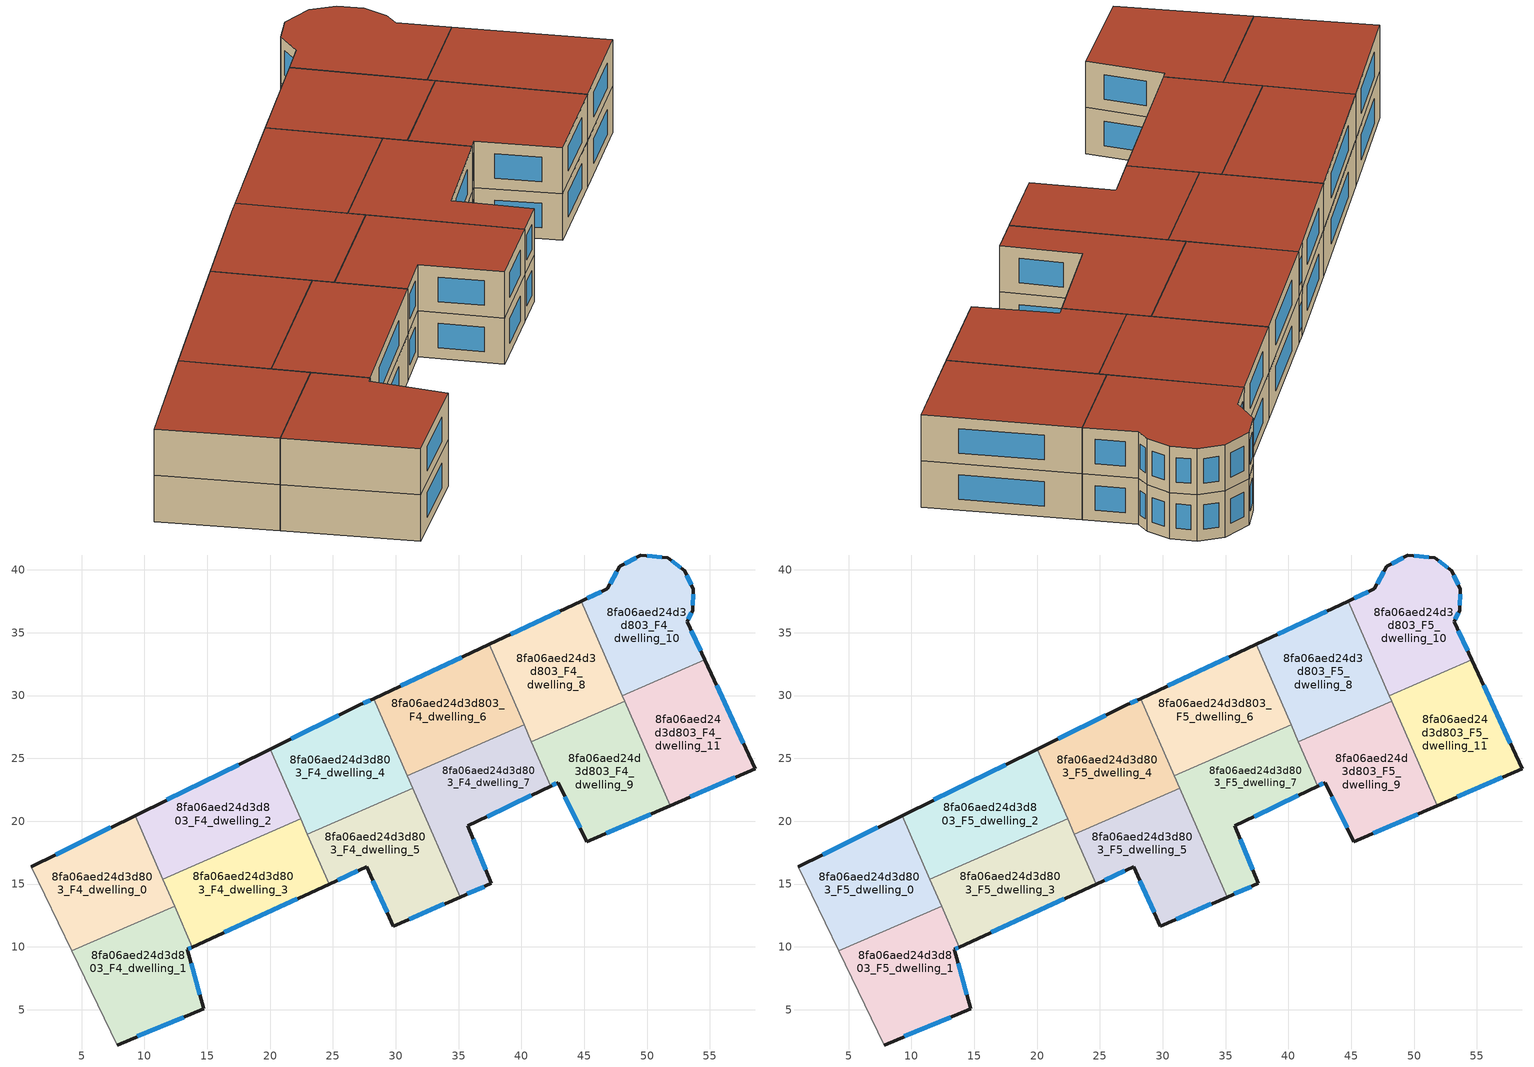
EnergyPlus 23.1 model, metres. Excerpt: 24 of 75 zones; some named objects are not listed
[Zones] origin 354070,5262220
8fa06aed24d3d803_F4_dwelling_0
 floor to 8fa06aed24d3d803_F3_dwelling_0 (EU_floor_Construction): 9.25,20.45 12.4,13.23 4.23,9.67 1,16.39 z12
 wall outside (EU_wall_Construction): 9.25,20.45 1,16.39 z12:15
 wall to 8fa06aed24d3d803_F4_dwelling_1 (EU_wall_Construction): 4.23,9.67 12.4,13.23 z12:15
 wall adiabatic (EU_wall_Construction): 1,16.39 4.23,9.67 z12:15
 wall to 8fa06aed24d3d803_F4_dwelling_2 (EU_wall_Construction): 11.45,15.4 9.25,20.45 z12:15
 wall to 8fa06aed24d3d803_F4_dwelling_3 (EU_wall_Construction): 12.4,13.23 11.45,15.4 z12:15
 window (EU_Window_Construction): 7.32,19.5 2.94,17.35 z12.7:14.3
8fa06aed24d3d803_F4_dwelling_1
 floor to 8fa06aed24d3d803_F3_dwelling_1 (EU_floor_Construction): 12.4,13.23 13.81,9.98 13.41,9.79 14.74,5.09 7.83,2.19 4.23,9.67 z12
 wall outside (EU_wall_Construction): 7.83,2.19 14.74,5.09 13.41,9.79 13.81,9.98 z12:15
 wall adiabatic (EU_wall_Construction): 4.23,9.67 7.83,2.19 z12:15
 wall to 8fa06aed24d3d803_F4_dwelling_3 (EU_wall_Construction): 13.81,9.98 12.4,13.23 z12:15
 window (EU_Window_Construction): 13.5,9.83 13.72,9.93 / 14.42,6.19 13.72,8.69 / 9.45,2.87 13.11,4.41 z12.7:14.3
8fa06aed24d3d803_F4_dwelling_10
 floor to 8fa06aed24d3d803_F3_dwelling_10 (EU_floor_Construction): 53.01,39.94 53.69,38.45 53.62,36.8 53.18,35.87 54.59,32.85 48.03,29.99 44.76,37.5 46.85,38.48 47.83,40.27 49.52,41.18 51.66,40.97 z12
 wall outside (EU_wall_Construction): 54.59,32.85 53.18,35.87 53.62,36.8 53.69,38.45 53.01,39.94 51.66,40.97 49.52,41.18 47.83,40.27 46.85,38.48 44.76,37.5 z12:15
 wall to 8fa06aed24d3d803_F4_dwelling_11 (EU_wall_Construction): 48.03,29.99 54.59,32.85 z12:15
 wall to 8fa06aed24d3d803_F4_dwelling_8 (EU_wall_Construction): 44.76,37.5 48.03,29.99 z12:15
 window (EU_Window_Construction): 52.69,40.18 51.98,40.73 / 53.53,38.8 53.17,39.59 / 53.64,37.19 53.68,38.07 / 53.29,36.08 53.52,36.58 / 54.26,33.56 53.51,35.16 / 46.36,38.25 45.25,37.73 / 47.6,39.85 47.08,38.9 / 49.12,40.97 48.23,40.48 / 51.16,41.02 50.02,41.13 z12.7:14.3
8fa06aed24d3d803_F4_dwelling_11
 floor to 8fa06aed24d3d803_F3_dwelling_11 (EU_floor_Construction): 54.59,32.85 58.6,24.19 51.84,21.24 48.03,29.99 z12
 wall outside (EU_wall_Construction): 51.84,21.24 58.6,24.19 54.59,32.85 z12:15
 wall to 8fa06aed24d3d803_F4_dwelling_9 (EU_wall_Construction): 48.22,29.55 51.84,21.24 z12:15
 wall to 8fa06aed24d3d803_F4_dwelling_8 (EU_wall_Construction): 48.03,29.99 48.22,29.54 z12:15
 window (EU_Window_Construction): 57.66,26.22 55.53,30.81 / 53.43,21.93 57.02,23.5 z12.7:14.3
8fa06aed24d3d803_F4_dwelling_2
 floor to 8fa06aed24d3d803_F3_dwelling_2 (EU_floor_Construction): 20.02,25.74 22.44,20.18 11.45,15.4 9.25,20.45 z12
 wall outside (EU_wall_Construction): 20.02,25.74 9.25,20.45 z12:15
 wall to 8fa06aed24d3d803_F4_dwelling_3 (EU_wall_Construction): 11.45,15.4 22.44,20.18 z12:15
 wall to 8fa06aed24d3d803_F4_dwelling_4 (EU_wall_Construction): 22.44,20.18 20.02,25.74 z12:15
 window (EU_Window_Construction): 17.49,24.5 11.78,21.69 z12.7:14.3
8fa06aed24d3d803_F4_dwelling_3
 floor to 8fa06aed24d3d803_F3_dwelling_3 (EU_floor_Construction): 22.44,20.18 24.7,14.99 13.81,9.98 11.45,15.4 z12
 wall outside (EU_wall_Construction): 13.81,9.98 24.7,14.99 z12:15
 wall to 8fa06aed24d3d803_F4_dwelling_5 (EU_wall_Construction): 24.7,14.99 22.96,18.98 z12:15
 wall to 8fa06aed24d3d803_F4_dwelling_4 (EU_wall_Construction): 22.96,18.98 22.44,20.18 z12:15
 window (EU_Window_Construction): 16.37,11.15 22.14,13.81 z12.7:14.3
8fa06aed24d3d803_F4_dwelling_4
 floor to 8fa06aed24d3d803_F3_dwelling_4 (EU_floor_Construction): 28.24,29.76 31.34,22.63 22.96,18.98 20.02,25.74 27.16,29.25 z12
 wall outside (EU_wall_Construction): 28.24,29.76 27.16,29.25 20.02,25.74 z12:15
 wall to 8fa06aed24d3d803_F4_dwelling_5 (EU_wall_Construction): 22.96,18.98 31.34,22.63 z12:15
 wall to 8fa06aed24d3d803_F4_dwelling_6 (EU_wall_Construction): 30.91,23.62 28.24,29.76 z12:15
 wall to 8fa06aed24d3d803_F4_dwelling_7 (EU_wall_Construction): 31.34,22.63 30.91,23.62 z12:15
 window (EU_Window_Construction): 25.48,28.43 21.69,26.57 / 27.98,29.64 27.41,29.37 z12.7:14.3
8fa06aed24d3d803_F4_dwelling_5
 floor to 8fa06aed24d3d803_F3_dwelling_5 (EU_floor_Construction): 31.34,22.63 35.12,13.96 29.81,11.65 27.69,16.36 24.7,14.99 22.96,18.98 z12
 wall outside (EU_wall_Construction): 24.7,14.99 27.69,16.36 29.81,11.65 35.12,13.96 z12:15
 wall to 8fa06aed24d3d803_F4_dwelling_7 (EU_wall_Construction): 35.12,13.96 31.34,22.63 z12:15
 window (EU_Window_Construction): 25.4,15.31 26.98,16.04 / 31.06,12.19 33.87,13.42 / 28.19,15.26 29.31,12.76 z12.7:14.3
8fa06aed24d3d803_F4_dwelling_6
 floor to 8fa06aed24d3d803_F3_dwelling_6 (EU_floor_Construction): 37.42,34.06 40.21,27.67 30.91,23.62 28.24,29.76 z12
 wall outside (EU_wall_Construction): 37.42,34.06 28.24,29.76 z12:15
 wall to 8fa06aed24d3d803_F4_dwelling_7 (EU_wall_Construction): 30.91,23.62 40.21,27.67 z12:15
 wall to 8fa06aed24d3d803_F4_dwelling_8 (EU_wall_Construction): 40.21,27.67 37.42,34.06 z12:15
 window (EU_Window_Construction): 35.27,33.05 30.39,30.77 z12.7:14.3
8fa06aed24d3d803_F4_dwelling_7
 floor to 8fa06aed24d3d803_F3_dwelling_7 (EU_floor_Construction): 40.21,27.67 42.33,22.79 35.72,19.63 37.61,15.05 35.12,13.96 30.91,23.62 z12
 wall outside (EU_wall_Construction): 35.12,13.96 37.61,15.05 35.72,19.63 42.33,22.79 z12:15
 wall to 8fa06aed24d3d803_F4_dwelling_9 (EU_wall_Construction): 42.33,22.79 40.8,26.31 z12:15
 wall to 8fa06aed24d3d803_F4_dwelling_8 (EU_wall_Construction): 40.8,26.31 40.21,27.67 z12:15
 window (EU_Window_Construction): 35.7,14.21 37.03,14.79 / 37.27,20.37 40.78,22.05 / 37.17,16.12 36.16,18.55 z12.7:14.3
8fa06aed24d3d803_F4_dwelling_8
 floor to 8fa06aed24d3d803_F3_dwelling_8 (EU_floor_Construction): 44.76,37.5 48.22,29.54 40.8,26.31 37.42,34.06 z12
 wall outside (EU_wall_Construction): 44.76,37.5 37.42,34.06 z12:15
 wall to 8fa06aed24d3d803_F4_dwelling_9 (EU_wall_Construction): 40.8,26.31 48.22,29.54 z12:15
 window (EU_Window_Construction): 43.04,36.69 39.15,34.87 z12.7:14.3
8fa06aed24d3d803_F4_dwelling_9
 floor to 8fa06aed24d3d803_F3_dwelling_9 (EU_floor_Construction): 48.22,29.54 51.84,21.24 45.21,18.36 42.92,23.07 42.33,22.79 40.8,26.31 z12
 wall outside (EU_wall_Construction): 42.33,22.79 42.92,23.07 45.21,18.36 51.84,21.24 z12:15
 window (EU_Window_Construction): 42.47,22.85 42.78,23 / 46.77,19.04 50.28,20.57 / 43.46,21.96 44.67,19.47 z12.7:14.3
8fa06aed24d3d803_F5_dwelling_0
 floor to 8fa06aed24d3d803_F4_dwelling_0 (EU_floor_Construction): 9.25,20.45 12.4,13.23 4.23,9.67 1,16.39 z15
 wall outside (EU_wall_Construction): 9.25,20.45 1,16.39 z15:18
 wall to 8fa06aed24d3d803_F5_dwelling_1 (EU_wall_Construction): 4.23,9.67 12.4,13.23 z15:18
 wall adiabatic (EU_wall_Construction): 1,16.39 4.23,9.67 z15:18
 wall to 8fa06aed24d3d803_F5_dwelling_2 (EU_wall_Construction): 11.45,15.4 9.25,20.45 z15:18
 wall to 8fa06aed24d3d803_F5_dwelling_3 (EU_wall_Construction): 12.4,13.23 11.45,15.4 z15:18
 window (EU_Window_Construction): 7.32,19.5 2.94,17.35 z15.7:17.3
 roof outside (EU_roof_Construction): 12.4,13.23 9.25,20.45 1,16.39 4.23,9.67 z18
8fa06aed24d3d803_F5_dwelling_1
 floor to 8fa06aed24d3d803_F4_dwelling_1 (EU_floor_Construction): 12.4,13.23 13.81,9.98 13.41,9.79 14.74,5.09 7.83,2.19 4.23,9.67 z15
 wall outside (EU_wall_Construction): 7.83,2.19 14.74,5.09 13.41,9.79 13.81,9.98 z15:18
 wall adiabatic (EU_wall_Construction): 4.23,9.67 7.83,2.19 z15:18
 wall to 8fa06aed24d3d803_F5_dwelling_3 (EU_wall_Construction): 13.81,9.98 12.4,13.23 z15:18
 window (EU_Window_Construction): 13.5,9.83 13.72,9.93 / 14.42,6.19 13.72,8.69 / 9.45,2.87 13.11,4.41 z15.7:17.3
 roof outside (EU_roof_Construction): 14.74,5.09 13.41,9.79 13.81,9.98 12.4,13.23 4.23,9.67 7.83,2.19 z18
8fa06aed24d3d803_F5_dwelling_10
 floor to 8fa06aed24d3d803_F4_dwelling_10 (EU_floor_Construction): 53.01,39.94 53.69,38.45 53.62,36.8 53.18,35.87 54.59,32.85 48.03,29.99 44.76,37.5 46.85,38.48 47.83,40.27 49.52,41.18 51.66,40.97 z15
 wall outside (EU_wall_Construction): 54.59,32.85 53.18,35.87 53.62,36.8 53.69,38.45 53.01,39.94 51.66,40.97 49.52,41.18 47.83,40.27 46.85,38.48 44.76,37.5 z15:18
 wall to 8fa06aed24d3d803_F5_dwelling_11 (EU_wall_Construction): 48.03,29.99 54.59,32.85 z15:18
 wall to 8fa06aed24d3d803_F5_dwelling_8 (EU_wall_Construction): 44.76,37.5 48.03,29.99 z15:18
 window (EU_Window_Construction): 52.69,40.18 51.98,40.73 / 53.53,38.8 53.17,39.59 / 53.64,37.19 53.68,38.07 / 53.29,36.08 53.52,36.58 / 54.26,33.56 53.51,35.16 / 46.36,38.25 45.25,37.73 / 47.6,39.85 47.08,38.9 / 49.12,40.97 48.23,40.48 / 51.16,41.02 50.02,41.13 z15.7:17.3
 roof outside (EU_roof_Construction): 54.59,32.85 53.18,35.87 53.62,36.8 53.69,38.45 53.01,39.94 51.66,40.97 49.52,41.18 47.83,40.27 46.85,38.48 44.76,37.5 48.03,29.99 z18
8fa06aed24d3d803_F5_dwelling_11
 floor to 8fa06aed24d3d803_F4_dwelling_11 (EU_floor_Construction): 54.59,32.85 58.6,24.19 51.84,21.24 48.03,29.99 z15
 wall outside (EU_wall_Construction): 51.84,21.24 58.6,24.19 54.59,32.85 z15:18
 wall to 8fa06aed24d3d803_F5_dwelling_9 (EU_wall_Construction): 48.22,29.55 51.84,21.24 z15:18
 wall to 8fa06aed24d3d803_F5_dwelling_8 (EU_wall_Construction): 48.03,29.99 48.22,29.54 z15:18
 window (EU_Window_Construction): 57.66,26.22 55.53,30.81 / 53.43,21.93 57.02,23.5 z15.7:17.3
 roof outside (EU_roof_Construction): 58.6,24.19 54.59,32.85 48.03,29.99 51.84,21.24 z18
8fa06aed24d3d803_F5_dwelling_2
 floor to 8fa06aed24d3d803_F4_dwelling_2 (EU_floor_Construction): 20.02,25.74 22.44,20.18 11.45,15.4 9.25,20.45 z15
 wall outside (EU_wall_Construction): 20.02,25.74 9.25,20.45 z15:18
 wall to 8fa06aed24d3d803_F5_dwelling_3 (EU_wall_Construction): 11.45,15.4 22.44,20.18 z15:18
 wall to 8fa06aed24d3d803_F5_dwelling_4 (EU_wall_Construction): 22.44,20.18 20.02,25.74 z15:18
 window (EU_Window_Construction): 17.49,24.5 11.78,21.69 z15.7:17.3
 roof outside (EU_roof_Construction): 22.44,20.18 20.02,25.74 9.25,20.45 11.45,15.4 z18
8fa06aed24d3d803_F5_dwelling_3
 floor to 8fa06aed24d3d803_F4_dwelling_3 (EU_floor_Construction): 22.44,20.18 24.7,14.99 13.81,9.98 11.45,15.4 z15
 wall outside (EU_wall_Construction): 13.81,9.98 24.7,14.99 z15:18
 wall to 8fa06aed24d3d803_F5_dwelling_5 (EU_wall_Construction): 24.7,14.99 22.96,18.98 z15:18
 wall to 8fa06aed24d3d803_F5_dwelling_4 (EU_wall_Construction): 22.96,18.98 22.44,20.18 z15:18
 window (EU_Window_Construction): 16.37,11.15 22.14,13.81 z15.7:17.3
 roof outside (EU_roof_Construction): 24.7,14.99 22.44,20.18 11.45,15.4 13.81,9.98 z18
8fa06aed24d3d803_F5_dwelling_4
 floor to 8fa06aed24d3d803_F4_dwelling_4 (EU_floor_Construction): 28.24,29.76 31.34,22.63 22.96,18.98 20.02,25.74 27.16,29.25 z15
 wall outside (EU_wall_Construction): 28.24,29.76 27.16,29.25 20.02,25.74 z15:18
 wall to 8fa06aed24d3d803_F5_dwelling_5 (EU_wall_Construction): 22.96,18.98 31.34,22.63 z15:18
 wall to 8fa06aed24d3d803_F5_dwelling_6 (EU_wall_Construction): 30.91,23.62 28.24,29.76 z15:18
 wall to 8fa06aed24d3d803_F5_dwelling_7 (EU_wall_Construction): 31.34,22.63 30.91,23.62 z15:18
 window (EU_Window_Construction): 25.48,28.43 21.69,26.57 / 27.98,29.64 27.41,29.37 z15.7:17.3
 roof outside (EU_roof_Construction): 31.34,22.63 28.24,29.76 27.16,29.25 20.02,25.74 22.96,18.98 z18
8fa06aed24d3d803_F5_dwelling_5
 floor to 8fa06aed24d3d803_F4_dwelling_5 (EU_floor_Construction): 31.34,22.63 35.12,13.96 29.81,11.65 27.69,16.36 24.7,14.99 22.96,18.98 z15
 wall outside (EU_wall_Construction): 24.7,14.99 27.69,16.36 29.81,11.65 35.12,13.96 z15:18
 wall to 8fa06aed24d3d803_F5_dwelling_7 (EU_wall_Construction): 35.12,13.96 31.34,22.63 z15:18
 window (EU_Window_Construction): 25.4,15.31 26.98,16.04 / 31.06,12.19 33.87,13.42 / 28.19,15.26 29.31,12.76 z15.7:17.3
 roof outside (EU_roof_Construction): 35.12,13.96 31.34,22.63 22.96,18.98 24.7,14.99 27.69,16.36 29.81,11.65 z18
8fa06aed24d3d803_F5_dwelling_6
 floor to 8fa06aed24d3d803_F4_dwelling_6 (EU_floor_Construction): 37.42,34.06 40.21,27.67 30.91,23.62 28.24,29.76 z15
 wall outside (EU_wall_Construction): 37.42,34.06 28.24,29.76 z15:18
 wall to 8fa06aed24d3d803_F5_dwelling_7 (EU_wall_Construction): 30.91,23.62 40.21,27.67 z15:18
 wall to 8fa06aed24d3d803_F5_dwelling_8 (EU_wall_Construction): 40.21,27.67 37.42,34.06 z15:18
 window (EU_Window_Construction): 35.27,33.05 30.39,30.77 z15.7:17.3
 roof outside (EU_roof_Construction): 40.21,27.67 37.42,34.06 28.24,29.76 30.91,23.62 z18
8fa06aed24d3d803_F5_dwelling_7
 floor to 8fa06aed24d3d803_F4_dwelling_7 (EU_floor_Construction): 40.21,27.67 42.33,22.79 35.72,19.63 37.61,15.05 35.12,13.96 30.91,23.62 z15
 wall outside (EU_wall_Construction): 35.12,13.96 37.61,15.05 35.72,19.63 42.33,22.79 z15:18
 wall to 8fa06aed24d3d803_F5_dwelling_9 (EU_wall_Construction): 42.33,22.79 40.8,26.31 z15:18
 wall to 8fa06aed24d3d803_F5_dwelling_8 (EU_wall_Construction): 40.8,26.31 40.21,27.67 z15:18
 window (EU_Window_Construction): 35.7,14.21 37.03,14.79 / 37.27,20.37 40.78,22.05 / 37.17,16.12 36.16,18.55 z15.7:17.3
 roof outside (EU_roof_Construction): 37.61,15.05 35.72,19.63 42.33,22.79 40.21,27.67 30.91,23.62 35.12,13.96 z18
8fa06aed24d3d803_F5_dwelling_8
 floor to 8fa06aed24d3d803_F4_dwelling_8 (EU_floor_Construction): 44.76,37.5 48.22,29.54 40.8,26.31 37.42,34.06 z15
 wall outside (EU_wall_Construction): 44.76,37.5 37.42,34.06 z15:18
 wall to 8fa06aed24d3d803_F5_dwelling_9 (EU_wall_Construction): 40.8,26.31 48.22,29.54 z15:18
 window (EU_Window_Construction): 43.04,36.69 39.15,34.87 z15.7:17.3
 roof outside (EU_roof_Construction): 48.22,29.54 44.76,37.5 37.42,34.06 40.8,26.31 z18
8fa06aed24d3d803_F5_dwelling_9
 floor to 8fa06aed24d3d803_F4_dwelling_9 (EU_floor_Construction): 48.22,29.54 51.84,21.24 45.21,18.36 42.92,23.07 42.33,22.79 40.8,26.31 z15
 wall outside (EU_wall_Construction): 42.33,22.79 42.92,23.07 45.21,18.36 51.84,21.24 z15:18
 window (EU_Window_Construction): 42.47,22.85 42.78,23 / 46.77,19.04 50.28,20.57 / 43.46,21.96 44.67,19.47 z15.7:17.3
 roof outside (EU_roof_Construction): 51.84,21.24 48.22,29.54 40.8,26.31 42.33,22.79 42.92,23.07 45.21,18.36 z18
[Building]
EU S2 Campaign: North Axis=0; Terrain=City; Solar Distribution=FullExterior
[Site:Location]
Budapest.Ferenc.Liszt.Intl.AP: Latitude=47.437; Longitude=19.256; Time Zone=1; Elevation=185
[SizingPeriod:WeatherFileDays]
AnnualSizingPeriod: Begin Month=1; Begin Day of Month=1; End Month=12; End Day of Month=31; Day of Week for Start Day=Monday; Use Weather File Daylight Saving Period=No; Use Weather File Rain and Snow Indicators=No
[MATERIAL]
EU_InternalMass_Material: Roughness=MediumRough; Thickness=0.1; Conductivity=1; Density=1800; Specific Heat=900; Thermal Absorptance=0.9; Solar Absorptance=0.7; Visible Absorptance=0.7
[MATERIAL:NOMASS] Roughness=MediumRough; Thermal Absorptance=0.9; Solar Absorptance=0.7; Visible Absorptance=0.7
Name | Thermal Resistance
EU_wall_NoMass | 0.832559
EU_roof_NoMass | 1.39638
EU_floor_NoMass | 0.872794
[WINDOWMATERIAL:SIMPLEGLAZINGSYSTEM]
EU_Window_SimpleGlazing: UFactor=2.79869; Solar Heat Gain Coefficient=0.75; Visible Transmittance=0.75
[CONSTRUCTION]
EU_wall_Construction: EU_wall_NoMass
EU_roof_Construction: EU_roof_NoMass
EU_floor_Construction: EU_floor_NoMass
EU_Window_Construction: EU_Window_SimpleGlazing
EU_InternalMass_Construction: EU_InternalMass_Material
[ZONE] Type=1; Multiplier=1; Ceiling Height=autocalculate; Floor Area=autocalculate; Part of Total Floor Area=Yes
Name | Volume
8fa06aed24d3d803_F4_dwelling_0; 8fa06aed24d3d803_F5_dwelling_0; 8fa06aed24d3d803_F4_dwelling_5; 8fa06aed24d3d803_F5_dwelling_5 | 208.032
8fa06aed24d3d803_F4_dwelling_1; 8fa06aed24d3d803_F5_dwelling_1 | 208.068
8fa06aed24d3d803_F4_dwelling_10; 8fa06aed24d3d803_F5_dwelling_10 | 208.04
8fa06aed24d3d803_F4_dwelling_11; 8fa06aed24d3d803_F5_dwelling_11 | 208.043
8fa06aed24d3d803_F4_dwelling_2; 8fa06aed24d3d803_F5_dwelling_2 | 208.066
8fa06aed24d3d803_F4_dwelling_3; 8fa06aed24d3d803_F5_dwelling_3 | 208.042
8fa06aed24d3d803_F4_dwelling_4; 8fa06aed24d3d803_F5_dwelling_4 | 208.031
8fa06aed24d3d803_F4_dwelling_6; 8fa06aed24d3d803_F5_dwelling_6; 8fa06aed24d3d803_F4_dwelling_7; 8fa06aed24d3d803_F5_dwelling_7 | 208.046
8fa06aed24d3d803_F4_dwelling_8; 8fa06aed24d3d803_F5_dwelling_8; 8fa06aed24d3d803_F4_dwelling_9; 8fa06aed24d3d803_F5_dwelling_9 | 208.057
[INTERNALMASS] Construction=EU_InternalMass_Construction
Name | Zone or ZoneList | Surface Area
8fa06aed24d3d803_F4_dwelling_0_EU_InternalMass | 8fa06aed24d3d803_F4_dwelling_0 | 69.3439
8fa06aed24d3d803_F4_dwelling_1_EU_InternalMass | 8fa06aed24d3d803_F4_dwelling_1 | 69.356
8fa06aed24d3d803_F4_dwelling_2_EU_InternalMass | 8fa06aed24d3d803_F4_dwelling_2 | 69.3556
8fa06aed24d3d803_F4_dwelling_3_EU_InternalMass | 8fa06aed24d3d803_F4_dwelling_3 | 69.3475
8fa06aed24d3d803_F4_dwelling_4_EU_InternalMass | 8fa06aed24d3d803_F4_dwelling_4 | 69.344
8fa06aed24d3d803_F4_dwelling_5_EU_InternalMass | 8fa06aed24d3d803_F4_dwelling_5 | 69.344
8fa06aed24d3d803_F4_dwelling_6_EU_InternalMass | 8fa06aed24d3d803_F4_dwelling_6 | 69.3486
8fa06aed24d3d803_F4_dwelling_7_EU_InternalMass | 8fa06aed24d3d803_F4_dwelling_7 | 69.3484
8fa06aed24d3d803_F4_dwelling_8_EU_InternalMass | 8fa06aed24d3d803_F4_dwelling_8 | 69.3521
8fa06aed24d3d803_F4_dwelling_9_EU_InternalMass | 8fa06aed24d3d803_F4_dwelling_9 | 69.3522
8fa06aed24d3d803_F4_dwelling_10_EU_InternalMass | 8fa06aed24d3d803_F4_dwelling_10 | 69.3466
8fa06aed24d3d803_F4_dwelling_11_EU_InternalMass | 8fa06aed24d3d803_F4_dwelling_11 | 69.3476
8fa06aed24d3d803_F5_dwelling_0_EU_InternalMass | 8fa06aed24d3d803_F5_dwelling_0 | 69.3439
8fa06aed24d3d803_F5_dwelling_1_EU_InternalMass | 8fa06aed24d3d803_F5_dwelling_1 | 69.356
8fa06aed24d3d803_F5_dwelling_2_EU_InternalMass | 8fa06aed24d3d803_F5_dwelling_2 | 69.3556
8fa06aed24d3d803_F5_dwelling_3_EU_InternalMass | 8fa06aed24d3d803_F5_dwelling_3 | 69.3475
8fa06aed24d3d803_F5_dwelling_4_EU_InternalMass | 8fa06aed24d3d803_F5_dwelling_4 | 69.344
8fa06aed24d3d803_F5_dwelling_5_EU_InternalMass | 8fa06aed24d3d803_F5_dwelling_5 | 69.344
8fa06aed24d3d803_F5_dwelling_6_EU_InternalMass | 8fa06aed24d3d803_F5_dwelling_6 | 69.3486
8fa06aed24d3d803_F5_dwelling_7_EU_InternalMass | 8fa06aed24d3d803_F5_dwelling_7 | 69.3484
8fa06aed24d3d803_F5_dwelling_8_EU_InternalMass | 8fa06aed24d3d803_F5_dwelling_8 | 69.3521
8fa06aed24d3d803_F5_dwelling_9_EU_InternalMass | 8fa06aed24d3d803_F5_dwelling_9 | 69.3522
8fa06aed24d3d803_F5_dwelling_10_EU_InternalMass | 8fa06aed24d3d803_F5_dwelling_10 | 69.3466
8fa06aed24d3d803_F5_dwelling_11_EU_InternalMass | 8fa06aed24d3d803_F5_dwelling_11 | 69.3476
[OTHEREQUIPMENT] Fuel Type=Electricity; Design Level Calculation Method=Watts/Area; Power per Zone Floor Area=1; Fraction Latent=0; Fraction Radiant=0; Fraction Lost=0; Carbon Dioxide Generation Rate=0; EndUse Subcategory=EU_Step8_InternalGains
Name | Zone or ZoneList or Space or SpaceList | Schedule
EU_Step8_InternalGain_8fa06aed24d3d803_F4_dwelling_0_f000 | 8fa06aed24d3d803_F4_dwelling_0 | EU_Step8_GainSchedule_8fa06aed24d3d803_F4_dwelling_0_f000
EU_Step8_InternalGain_8fa06aed24d3d803_F4_dwelling_1_f000 | 8fa06aed24d3d803_F4_dwelling_1 | EU_Step8_GainSchedule_8fa06aed24d3d803_F4_dwelling_1_f000
EU_Step8_InternalGain_8fa06aed24d3d803_F4_dwelling_2_f000 | 8fa06aed24d3d803_F4_dwelling_2 | EU_Step8_GainSchedule_8fa06aed24d3d803_F4_dwelling_2_f000
EU_Step8_InternalGain_8fa06aed24d3d803_F4_dwelling_3_f000 | 8fa06aed24d3d803_F4_dwelling_3 | EU_Step8_GainSchedule_8fa06aed24d3d803_F4_dwelling_3_f000
EU_Step8_InternalGain_8fa06aed24d3d803_F4_dwelling_4_f000 | 8fa06aed24d3d803_F4_dwelling_4 | EU_Step8_GainSchedule_8fa06aed24d3d803_F4_dwelling_4_f000
EU_Step8_InternalGain_8fa06aed24d3d803_F4_dwelling_5_f000 | 8fa06aed24d3d803_F4_dwelling_5 | EU_Step8_GainSchedule_8fa06aed24d3d803_F4_dwelling_5_f000
EU_Step8_InternalGain_8fa06aed24d3d803_F4_dwelling_6_f000 | 8fa06aed24d3d803_F4_dwelling_6 | EU_Step8_GainSchedule_8fa06aed24d3d803_F4_dwelling_6_f000
EU_Step8_InternalGain_8fa06aed24d3d803_F4_dwelling_7_f000 | 8fa06aed24d3d803_F4_dwelling_7 | EU_Step8_GainSchedule_8fa06aed24d3d803_F4_dwelling_7_f000
EU_Step8_InternalGain_8fa06aed24d3d803_F4_dwelling_8_f000 | 8fa06aed24d3d803_F4_dwelling_8 | EU_Step8_GainSchedule_8fa06aed24d3d803_F4_dwelling_8_f000
EU_Step8_InternalGain_8fa06aed24d3d803_F4_dwelling_9_f000 | 8fa06aed24d3d803_F4_dwelling_9 | EU_Step8_GainSchedule_8fa06aed24d3d803_F4_dwelling_9_f000
EU_Step8_InternalGain_8fa06aed24d3d803_F4_dwelling_10_f000 | 8fa06aed24d3d803_F4_dwelling_10 | EU_Step8_GainSchedule_8fa06aed24d3d803_F4_dwelling_10_f000
EU_Step8_InternalGain_8fa06aed24d3d803_F4_dwelling_11_f000 | 8fa06aed24d3d803_F4_dwelling_11 | EU_Step8_GainSchedule_8fa06aed24d3d803_F4_dwelling_11_f000
EU_Step8_InternalGain_8fa06aed24d3d803_F5_dwelling_0_f000 | 8fa06aed24d3d803_F5_dwelling_0 | EU_Step8_GainSchedule_8fa06aed24d3d803_F5_dwelling_0_f000
EU_Step8_InternalGain_8fa06aed24d3d803_F5_dwelling_1_f000 | 8fa06aed24d3d803_F5_dwelling_1 | EU_Step8_GainSchedule_8fa06aed24d3d803_F5_dwelling_1_f000
EU_Step8_InternalGain_8fa06aed24d3d803_F5_dwelling_2_f000 | 8fa06aed24d3d803_F5_dwelling_2 | EU_Step8_GainSchedule_8fa06aed24d3d803_F5_dwelling_2_f000
EU_Step8_InternalGain_8fa06aed24d3d803_F5_dwelling_3_f000 | 8fa06aed24d3d803_F5_dwelling_3 | EU_Step8_GainSchedule_8fa06aed24d3d803_F5_dwelling_3_f000
EU_Step8_InternalGain_8fa06aed24d3d803_F5_dwelling_4_f000 | 8fa06aed24d3d803_F5_dwelling_4 | EU_Step8_GainSchedule_8fa06aed24d3d803_F5_dwelling_4_f000
EU_Step8_InternalGain_8fa06aed24d3d803_F5_dwelling_5_f000 | 8fa06aed24d3d803_F5_dwelling_5 | EU_Step8_GainSchedule_8fa06aed24d3d803_F5_dwelling_5_f000
EU_Step8_InternalGain_8fa06aed24d3d803_F5_dwelling_6_f000 | 8fa06aed24d3d803_F5_dwelling_6 | EU_Step8_GainSchedule_8fa06aed24d3d803_F5_dwelling_6_f000
EU_Step8_InternalGain_8fa06aed24d3d803_F5_dwelling_7_f000 | 8fa06aed24d3d803_F5_dwelling_7 | EU_Step8_GainSchedule_8fa06aed24d3d803_F5_dwelling_7_f000
EU_Step8_InternalGain_8fa06aed24d3d803_F5_dwelling_8_f000 | 8fa06aed24d3d803_F5_dwelling_8 | EU_Step8_GainSchedule_8fa06aed24d3d803_F5_dwelling_8_f000
EU_Step8_InternalGain_8fa06aed24d3d803_F5_dwelling_9_f000 | 8fa06aed24d3d803_F5_dwelling_9 | EU_Step8_GainSchedule_8fa06aed24d3d803_F5_dwelling_9_f000
EU_Step8_InternalGain_8fa06aed24d3d803_F5_dwelling_10_f000 | 8fa06aed24d3d803_F5_dwelling_10 | EU_Step8_GainSchedule_8fa06aed24d3d803_F5_dwelling_10_f000
EU_Step8_InternalGain_8fa06aed24d3d803_F5_dwelling_11_f000 | 8fa06aed24d3d803_F5_dwelling_11 | EU_Step8_GainSchedule_8fa06aed24d3d803_F5_dwelling_11_f000
[ZONEVENTILATION:DESIGNFLOWRATE] Schedule=EU_AlwaysOn; Design Flow Rate Calculation Method=AirChanges/Hour; Air Changes per Hour=0.475469; Ventilation Type=Natural; Fan Pressure Rise=0; Fan Total Efficiency=1; Constant Term Coefficient=1; Temperature Term Coefficient=0; Velocity Term Coefficient=0; Velocity Squared Term Coefficient=0; Minimum Indoor Temperature=-100; Maximum Indoor Temperature=100; Delta Temperature=-100; Minimum Outdoor Temperature=-100; Maximum Outdoor Temperature=100; Maximum Wind Speed=40
Name | Zone or ZoneList or Space or SpaceList
EU_ConstantAir_8fa06aed24d3d803_F4_dwelling_0 | 8fa06aed24d3d803_F4_dwelling_0
EU_ConstantAir_8fa06aed24d3d803_F4_dwelling_1 | 8fa06aed24d3d803_F4_dwelling_1
EU_ConstantAir_8fa06aed24d3d803_F4_dwelling_2 | 8fa06aed24d3d803_F4_dwelling_2
EU_ConstantAir_8fa06aed24d3d803_F4_dwelling_3 | 8fa06aed24d3d803_F4_dwelling_3
EU_ConstantAir_8fa06aed24d3d803_F4_dwelling_4 | 8fa06aed24d3d803_F4_dwelling_4
EU_ConstantAir_8fa06aed24d3d803_F4_dwelling_5 | 8fa06aed24d3d803_F4_dwelling_5
EU_ConstantAir_8fa06aed24d3d803_F4_dwelling_6 | 8fa06aed24d3d803_F4_dwelling_6
EU_ConstantAir_8fa06aed24d3d803_F4_dwelling_7 | 8fa06aed24d3d803_F4_dwelling_7
EU_ConstantAir_8fa06aed24d3d803_F4_dwelling_8 | 8fa06aed24d3d803_F4_dwelling_8
EU_ConstantAir_8fa06aed24d3d803_F4_dwelling_9 | 8fa06aed24d3d803_F4_dwelling_9
EU_ConstantAir_8fa06aed24d3d803_F4_dwelling_10 | 8fa06aed24d3d803_F4_dwelling_10
EU_ConstantAir_8fa06aed24d3d803_F4_dwelling_11 | 8fa06aed24d3d803_F4_dwelling_11
EU_ConstantAir_8fa06aed24d3d803_F5_dwelling_0 | 8fa06aed24d3d803_F5_dwelling_0
EU_ConstantAir_8fa06aed24d3d803_F5_dwelling_1 | 8fa06aed24d3d803_F5_dwelling_1
EU_ConstantAir_8fa06aed24d3d803_F5_dwelling_2 | 8fa06aed24d3d803_F5_dwelling_2
EU_ConstantAir_8fa06aed24d3d803_F5_dwelling_3 | 8fa06aed24d3d803_F5_dwelling_3
EU_ConstantAir_8fa06aed24d3d803_F5_dwelling_4 | 8fa06aed24d3d803_F5_dwelling_4
EU_ConstantAir_8fa06aed24d3d803_F5_dwelling_5 | 8fa06aed24d3d803_F5_dwelling_5
EU_ConstantAir_8fa06aed24d3d803_F5_dwelling_6 | 8fa06aed24d3d803_F5_dwelling_6
EU_ConstantAir_8fa06aed24d3d803_F5_dwelling_7 | 8fa06aed24d3d803_F5_dwelling_7
EU_ConstantAir_8fa06aed24d3d803_F5_dwelling_8 | 8fa06aed24d3d803_F5_dwelling_8
EU_ConstantAir_8fa06aed24d3d803_F5_dwelling_9 | 8fa06aed24d3d803_F5_dwelling_9
EU_ConstantAir_8fa06aed24d3d803_F5_dwelling_10 | 8fa06aed24d3d803_F5_dwelling_10
EU_ConstantAir_8fa06aed24d3d803_F5_dwelling_11 | 8fa06aed24d3d803_F5_dwelling_11
[HVACTEMPLATE:ZONE:IDEALLOADSAIRSYSTEM] System Availability Schedule=EU_AlwaysOn; Maximum Heating Supply Air Temperature=50; Minimum Cooling Supply Air Temperature=13; Maximum Heating Supply Air Humidity Ratio=0.0156; Minimum Cooling Supply Air Humidity Ratio=0.0077; Heating Limit=NoLimit; Cooling Limit=NoLimit; Heating Availability Schedule=EU_AlwaysOn; Cooling Availability Schedule=EU_CoolingOff; Dehumidification Control Type=ConstantSensibleHeatRatio; Cooling Sensible Heat Ratio=0.7; Dehumidification Setpoint=60; Humidification Control Type=None; Humidification Setpoint=30; Outdoor Air Method=None; Outdoor Air Flow Rate per Person=0.00944; Outdoor Air Flow Rate per Zone Floor Area=0; Outdoor Air Flow Rate per Zone=0; Demand Controlled Ventilation Type=None; Outdoor Air Economizer Type=NoEconomizer; Heat Recovery Type=None; Sensible Heat Recovery Effectiveness=0.7; Latent Heat Recovery Effectiveness=0.65
Name | Template Thermostat
8fa06aed24d3d803_F4_dwelling_0 | EU_HeatOnly_8fa06aed24d3d803_F4_dwelling_0
8fa06aed24d3d803_F4_dwelling_1 | EU_HeatOnly_8fa06aed24d3d803_F4_dwelling_1
8fa06aed24d3d803_F4_dwelling_2 | EU_HeatOnly_8fa06aed24d3d803_F4_dwelling_2
8fa06aed24d3d803_F4_dwelling_3 | EU_HeatOnly_8fa06aed24d3d803_F4_dwelling_3
8fa06aed24d3d803_F4_dwelling_4 | EU_HeatOnly_8fa06aed24d3d803_F4_dwelling_4
8fa06aed24d3d803_F4_dwelling_5 | EU_HeatOnly_8fa06aed24d3d803_F4_dwelling_5
8fa06aed24d3d803_F4_dwelling_6 | EU_HeatOnly_8fa06aed24d3d803_F4_dwelling_6
8fa06aed24d3d803_F4_dwelling_7 | EU_HeatOnly_8fa06aed24d3d803_F4_dwelling_7
8fa06aed24d3d803_F4_dwelling_8 | EU_HeatOnly_8fa06aed24d3d803_F4_dwelling_8
8fa06aed24d3d803_F4_dwelling_9 | EU_HeatOnly_8fa06aed24d3d803_F4_dwelling_9
8fa06aed24d3d803_F4_dwelling_10 | EU_HeatOnly_8fa06aed24d3d803_F4_dwelling_10
8fa06aed24d3d803_F4_dwelling_11 | EU_HeatOnly_8fa06aed24d3d803_F4_dwelling_11
8fa06aed24d3d803_F5_dwelling_0 | EU_HeatOnly_8fa06aed24d3d803_F5_dwelling_0
8fa06aed24d3d803_F5_dwelling_1 | EU_HeatOnly_8fa06aed24d3d803_F5_dwelling_1
8fa06aed24d3d803_F5_dwelling_2 | EU_HeatOnly_8fa06aed24d3d803_F5_dwelling_2
8fa06aed24d3d803_F5_dwelling_3 | EU_HeatOnly_8fa06aed24d3d803_F5_dwelling_3
8fa06aed24d3d803_F5_dwelling_4 | EU_HeatOnly_8fa06aed24d3d803_F5_dwelling_4
8fa06aed24d3d803_F5_dwelling_5 | EU_HeatOnly_8fa06aed24d3d803_F5_dwelling_5
8fa06aed24d3d803_F5_dwelling_6 | EU_HeatOnly_8fa06aed24d3d803_F5_dwelling_6
8fa06aed24d3d803_F5_dwelling_7 | EU_HeatOnly_8fa06aed24d3d803_F5_dwelling_7
8fa06aed24d3d803_F5_dwelling_8 | EU_HeatOnly_8fa06aed24d3d803_F5_dwelling_8
8fa06aed24d3d803_F5_dwelling_9 | EU_HeatOnly_8fa06aed24d3d803_F5_dwelling_9
8fa06aed24d3d803_F5_dwelling_10 | EU_HeatOnly_8fa06aed24d3d803_F5_dwelling_10
8fa06aed24d3d803_F5_dwelling_11 | EU_HeatOnly_8fa06aed24d3d803_F5_dwelling_11
[SIZING:ZONE] Zone Cooling Design Supply Air Temperature Input Method=SupplyAirTemperature; Zone Cooling Design Supply Air Temperature=13; Zone Heating Design Supply Air Temperature Input Method=SupplyAirTemperature; Zone Heating Design Supply Air Temperature=50; Zone Cooling Design Supply Air Humidity Ratio=0.008; Zone Heating Design Supply Air Humidity Ratio=0.008; Cooling Design Air Flow Method=DesignDay; Cooling Design Air Flow Rate=0; Cooling Minimum Air Flow per Zone Floor Area=0.000762; Cooling Minimum Air Flow=0; Cooling Minimum Air Flow Fraction=0.2; Heating Design Air Flow Method=DesignDay; Heating Design Air Flow Rate=0; Heating Maximum Air Flow per Zone Floor Area=0.002032; Heating Maximum Air Flow=0.141576; Heating Maximum Air Flow Fraction=0.3; Account for Dedicated Outdoor Air System=No; Dedicated Outdoor Air System Control Strategy=NeutralSupplyAir; Dedicated Outdoor Air Low Setpoint Temperature for Design=autosize; Dedicated Outdoor Air High Setpoint Temperature for Design=autosize; Zone Load Sizing Method=Sensible Load Only No Latent Load; Zone Latent Cooling Design Supply Air Humidity Ratio Input Method=HumidityRatioDifference; Zone Cooling Design Supply Air Humidity Ratio Difference=0.005; Zone Latent Heating Design Supply Air Humidity Ratio Input Method=HumidityRatioDifference; Zone Humidification Design Supply Air Humidity Ratio Difference=0.005
8fa06aed24d3d803_F4_dwelling_0; 8fa06aed24d3d803_F4_dwelling_1; 8fa06aed24d3d803_F4_dwelling_2; 8fa06aed24d3d803_F4_dwelling_3; 8fa06aed24d3d803_F4_dwelling_4; 8fa06aed24d3d803_F4_dwelling_5; 8fa06aed24d3d803_F4_dwelling_6; 8fa06aed24d3d803_F4_dwelling_7; 8fa06aed24d3d803_F4_dwelling_8; 8fa06aed24d3d803_F4_dwelling_9; 8fa06aed24d3d803_F4_dwelling_10; 8fa06aed24d3d803_F4_dwelling_11; 8fa06aed24d3d803_F5_dwelling_0; 8fa06aed24d3d803_F5_dwelling_1; 8fa06aed24d3d803_F5_dwelling_2; 8fa06aed24d3d803_F5_dwelling_3; 8fa06aed24d3d803_F5_dwelling_4; 8fa06aed24d3d803_F5_dwelling_5; 8fa06aed24d3d803_F5_dwelling_6; 8fa06aed24d3d803_F5_dwelling_7; 8fa06aed24d3d803_F5_dwelling_8; 8fa06aed24d3d803_F5_dwelling_9; 8fa06aed24d3d803_F5_dwelling_10; 8fa06aed24d3d803_F5_dwelling_11
[SCHEDULE:CONSTANT]
Name | Hourly Value
EU_AlwaysOn | 1
EU_CoolingOff | 0
[SCHEDULE:FILE] Column Number=1; Rows to Skip at Top=0; Number of Hours of Data=8760; Column Separator=Comma; Interpolate to Timestep=No; Minutes per Item=60; Adjust Schedule for Daylight Savings=Yes
Name | File
EU_Step8_GainSchedule_8fa06aed24d3d803_F4_dwelling_0_f000 | ../../schedules/8fa06aed24d3d803/8fa06aed24d3d803_F4_dwelling_0_f000_gain.csv
EU_Step8_GainSchedule_8fa06aed24d3d803_F4_dwelling_1_f000 | ../../schedules/8fa06aed24d3d803/8fa06aed24d3d803_F4_dwelling_1_f000_gain.csv
EU_Step8_GainSchedule_8fa06aed24d3d803_F4_dwelling_2_f000 | ../../schedules/8fa06aed24d3d803/8fa06aed24d3d803_F4_dwelling_2_f000_gain.csv
EU_Step8_GainSchedule_8fa06aed24d3d803_F4_dwelling_3_f000 | ../../schedules/8fa06aed24d3d803/8fa06aed24d3d803_F4_dwelling_3_f000_gain.csv
EU_Step8_GainSchedule_8fa06aed24d3d803_F4_dwelling_4_f000 | ../../schedules/8fa06aed24d3d803/8fa06aed24d3d803_F4_dwelling_4_f000_gain.csv
EU_Step8_GainSchedule_8fa06aed24d3d803_F4_dwelling_5_f000 | ../../schedules/8fa06aed24d3d803/8fa06aed24d3d803_F4_dwelling_5_f000_gain.csv
EU_Step8_GainSchedule_8fa06aed24d3d803_F4_dwelling_6_f000 | ../../schedules/8fa06aed24d3d803/8fa06aed24d3d803_F4_dwelling_6_f000_gain.csv
EU_Step8_GainSchedule_8fa06aed24d3d803_F4_dwelling_7_f000 | ../../schedules/8fa06aed24d3d803/8fa06aed24d3d803_F4_dwelling_7_f000_gain.csv
EU_Step8_GainSchedule_8fa06aed24d3d803_F4_dwelling_8_f000 | ../../schedules/8fa06aed24d3d803/8fa06aed24d3d803_F4_dwelling_8_f000_gain.csv
EU_Step8_GainSchedule_8fa06aed24d3d803_F4_dwelling_9_f000 | ../../schedules/8fa06aed24d3d803/8fa06aed24d3d803_F4_dwelling_9_f000_gain.csv
EU_Step8_GainSchedule_8fa06aed24d3d803_F4_dwelling_10_f000 | ../../schedules/8fa06aed24d3d803/8fa06aed24d3d803_F4_dwelling_10_f000_gain.csv
EU_Step8_GainSchedule_8fa06aed24d3d803_F4_dwelling_11_f000 | ../../schedules/8fa06aed24d3d803/8fa06aed24d3d803_F4_dwelling_11_f000_gain.csv
EU_Step8_GainSchedule_8fa06aed24d3d803_F5_dwelling_0_f000 | ../../schedules/8fa06aed24d3d803/8fa06aed24d3d803_F5_dwelling_0_f000_gain.csv
EU_Step8_GainSchedule_8fa06aed24d3d803_F5_dwelling_1_f000 | ../../schedules/8fa06aed24d3d803/8fa06aed24d3d803_F5_dwelling_1_f000_gain.csv
EU_Step8_GainSchedule_8fa06aed24d3d803_F5_dwelling_2_f000 | ../../schedules/8fa06aed24d3d803/8fa06aed24d3d803_F5_dwelling_2_f000_gain.csv
EU_Step8_GainSchedule_8fa06aed24d3d803_F5_dwelling_3_f000 | ../../schedules/8fa06aed24d3d803/8fa06aed24d3d803_F5_dwelling_3_f000_gain.csv
EU_Step8_GainSchedule_8fa06aed24d3d803_F5_dwelling_4_f000 | ../../schedules/8fa06aed24d3d803/8fa06aed24d3d803_F5_dwelling_4_f000_gain.csv
EU_Step8_GainSchedule_8fa06aed24d3d803_F5_dwelling_5_f000 | ../../schedules/8fa06aed24d3d803/8fa06aed24d3d803_F5_dwelling_5_f000_gain.csv
EU_Step8_GainSchedule_8fa06aed24d3d803_F5_dwelling_6_f000 | ../../schedules/8fa06aed24d3d803/8fa06aed24d3d803_F5_dwelling_6_f000_gain.csv
EU_Step8_GainSchedule_8fa06aed24d3d803_F5_dwelling_7_f000 | ../../schedules/8fa06aed24d3d803/8fa06aed24d3d803_F5_dwelling_7_f000_gain.csv
EU_Step8_GainSchedule_8fa06aed24d3d803_F5_dwelling_8_f000 | ../../schedules/8fa06aed24d3d803/8fa06aed24d3d803_F5_dwelling_8_f000_gain.csv
EU_Step8_GainSchedule_8fa06aed24d3d803_F5_dwelling_9_f000 | ../../schedules/8fa06aed24d3d803/8fa06aed24d3d803_F5_dwelling_9_f000_gain.csv
EU_Step8_GainSchedule_8fa06aed24d3d803_F5_dwelling_10_f000 | ../../schedules/8fa06aed24d3d803/8fa06aed24d3d803_F5_dwelling_10_f000_gain.csv
EU_Step8_GainSchedule_8fa06aed24d3d803_F5_dwelling_11_f000 | ../../schedules/8fa06aed24d3d803/8fa06aed24d3d803_F5_dwelling_11_f000_gain.csv
